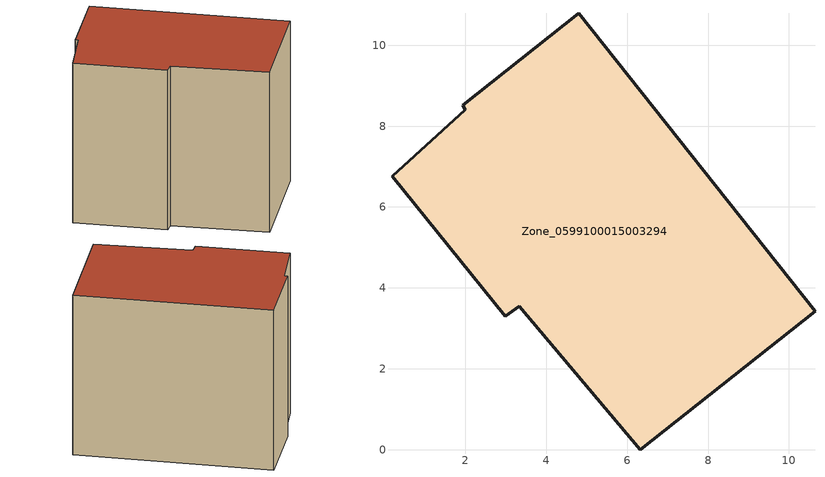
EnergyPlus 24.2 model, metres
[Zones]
Zone_0599100015003294
 floor ground (C_G): 2.98,3.3 0.2,6.76 2,8.4 1.93,8.52 4.81,10.79 10.64,3.42 6.32,0 3.34,3.54 z0.86
 wall outside (C_F): 10.64,3.42 4.81,10.79 1.93,8.52 2,8.4 0.2,6.76 2.98,3.3 3.34,3.54 6.32,0 10.64,3.42 z0.86:9.01
 roof outside (C_R): 0.2,6.76 2.98,3.3 3.34,3.54 6.32,0 10.64,3.42 4.81,10.79 1.93,8.52 2,8.4 z9.01
[BUILDING]
Pand.0599100015003294: North Axis=0; Terrain=City; Loads Convergence Tolerance Value=0.04; Temperature Convergence Tolerance Value=0.4; Solar Distribution=FullExterior; Maximum Number of Warmup Days=25; Minimum Number of Warmup Days=1
[Site:Location]
Rotterdam.The.Hague.AP_ZH_NLD Design_Conditions: Latitude=51.96; Longitude=4.45; Time Zone=1; Elevation=-4.5
[SITE:GROUNDTEMPERATURE:BUILDINGSURFACE]
18, 18, 18, 18, 18, 18, 18, 18, 18, 18, 18, 18
[MATERIAL] Thermal Absorptance=0.9; Solar Absorptance=0.7; Visible Absorptance=0.7
Name | Roughness | Thickness | Conductivity | Density | Specific Heat
G.TI.1975-1991 | MediumSmooth | 0.15 | 0.288461 | 540 | 1210
F.TI.1975-1991 | Rough | 0.3 | 0.230769 | 1920 | 840
R.TI.1975-1991 | MediumRough | 0.2 | 0.153846 | 1500 | 1000
[CONSTRUCTION]
C_G: G.TI.1975-1991
C_F: F.TI.1975-1991
C_R: R.TI.1975-1991
[ZONE]
Zone_0599100015003294: Type=1; Multiplier=1; Ceiling Height=Autocalculate; Volume=Autocalculate; Floor Area=autocalculate; Part of Total Floor Area=Yes
[ZONEINFILTRATION:DESIGNFLOWRATE]
Infil_Zone_0599100015003294: Zone or ZoneList or Space or SpaceList=Zone_0599100015003294; Schedule=AlwaysOn; Design Flow Rate Calculation Method=Flow/Area; Flow Rate per Floor Area=0.003; Constant Term Coefficient=1; Temperature Term Coefficient=0; Velocity Term Coefficient=0; Velocity Squared Term Coefficient=0
[HVACTEMPLATE:ZONE:IDEALLOADSAIRSYSTEM]
Zone_0599100015003294: Maximum Heating Supply Air Temperature=50; Minimum Cooling Supply Air Temperature=13; Maximum Heating Supply Air Humidity Ratio=0.0156; Minimum Cooling Supply Air Humidity Ratio=0.0077; Heating Limit=NoLimit; Cooling Limit=NoLimit; Dehumidification Control Type=ConstantSensibleHeatRatio; Cooling Sensible Heat Ratio=0.7; Dehumidification Setpoint=60; Humidification Control Type=None; Humidification Setpoint=30; Outdoor Air Method=None; Outdoor Air Flow Rate per Person=0.00944; Outdoor Air Flow Rate per Zone Floor Area=0; Outdoor Air Flow Rate per Zone=0; Demand Controlled Ventilation Type=None; Outdoor Air Economizer Type=NoEconomizer; Heat Recovery Type=None; Sensible Heat Recovery Effectiveness=0.7; Latent Heat Recovery Effectiveness=0.65
[ZONECONTROL:THERMOSTAT]
ThermostatControl_Zone_0599100015003294: Zone or ZoneList=Zone_0599100015003294; Control Type Schedule=DualSetpointControlType; Control 1=Thermostat_Zone_0599100015003294; Temperature Difference Between Cutout And Setpoint=0
[THERMOSTATSETPOINT:DUALSETPOINT]
Thermostat_Zone_0599100015003294: Heating Setpoint Temperature Schedule=HeatingSetpoint_Zone_0599100015003294; Cooling Setpoint Temperature Schedule=CoolingSetpoint_Zone_0599100015003294
[SCHEDULE:COMPACT]
HeatingSetpoint_Zone_0599100015003294: Through: 12/31, For: AllDays, Until: 24:00, 21
CoolingSetpoint_Zone_0599100015003294: Through: 12/31, For: AllDays, Until: 24:00, 24
DualSetpointControlType: Through: 12/31, For: AllDays, Until: 24:00, 4
AlwaysOn: Through: 12/31, For: AllDays, Until: 24:00, 1
